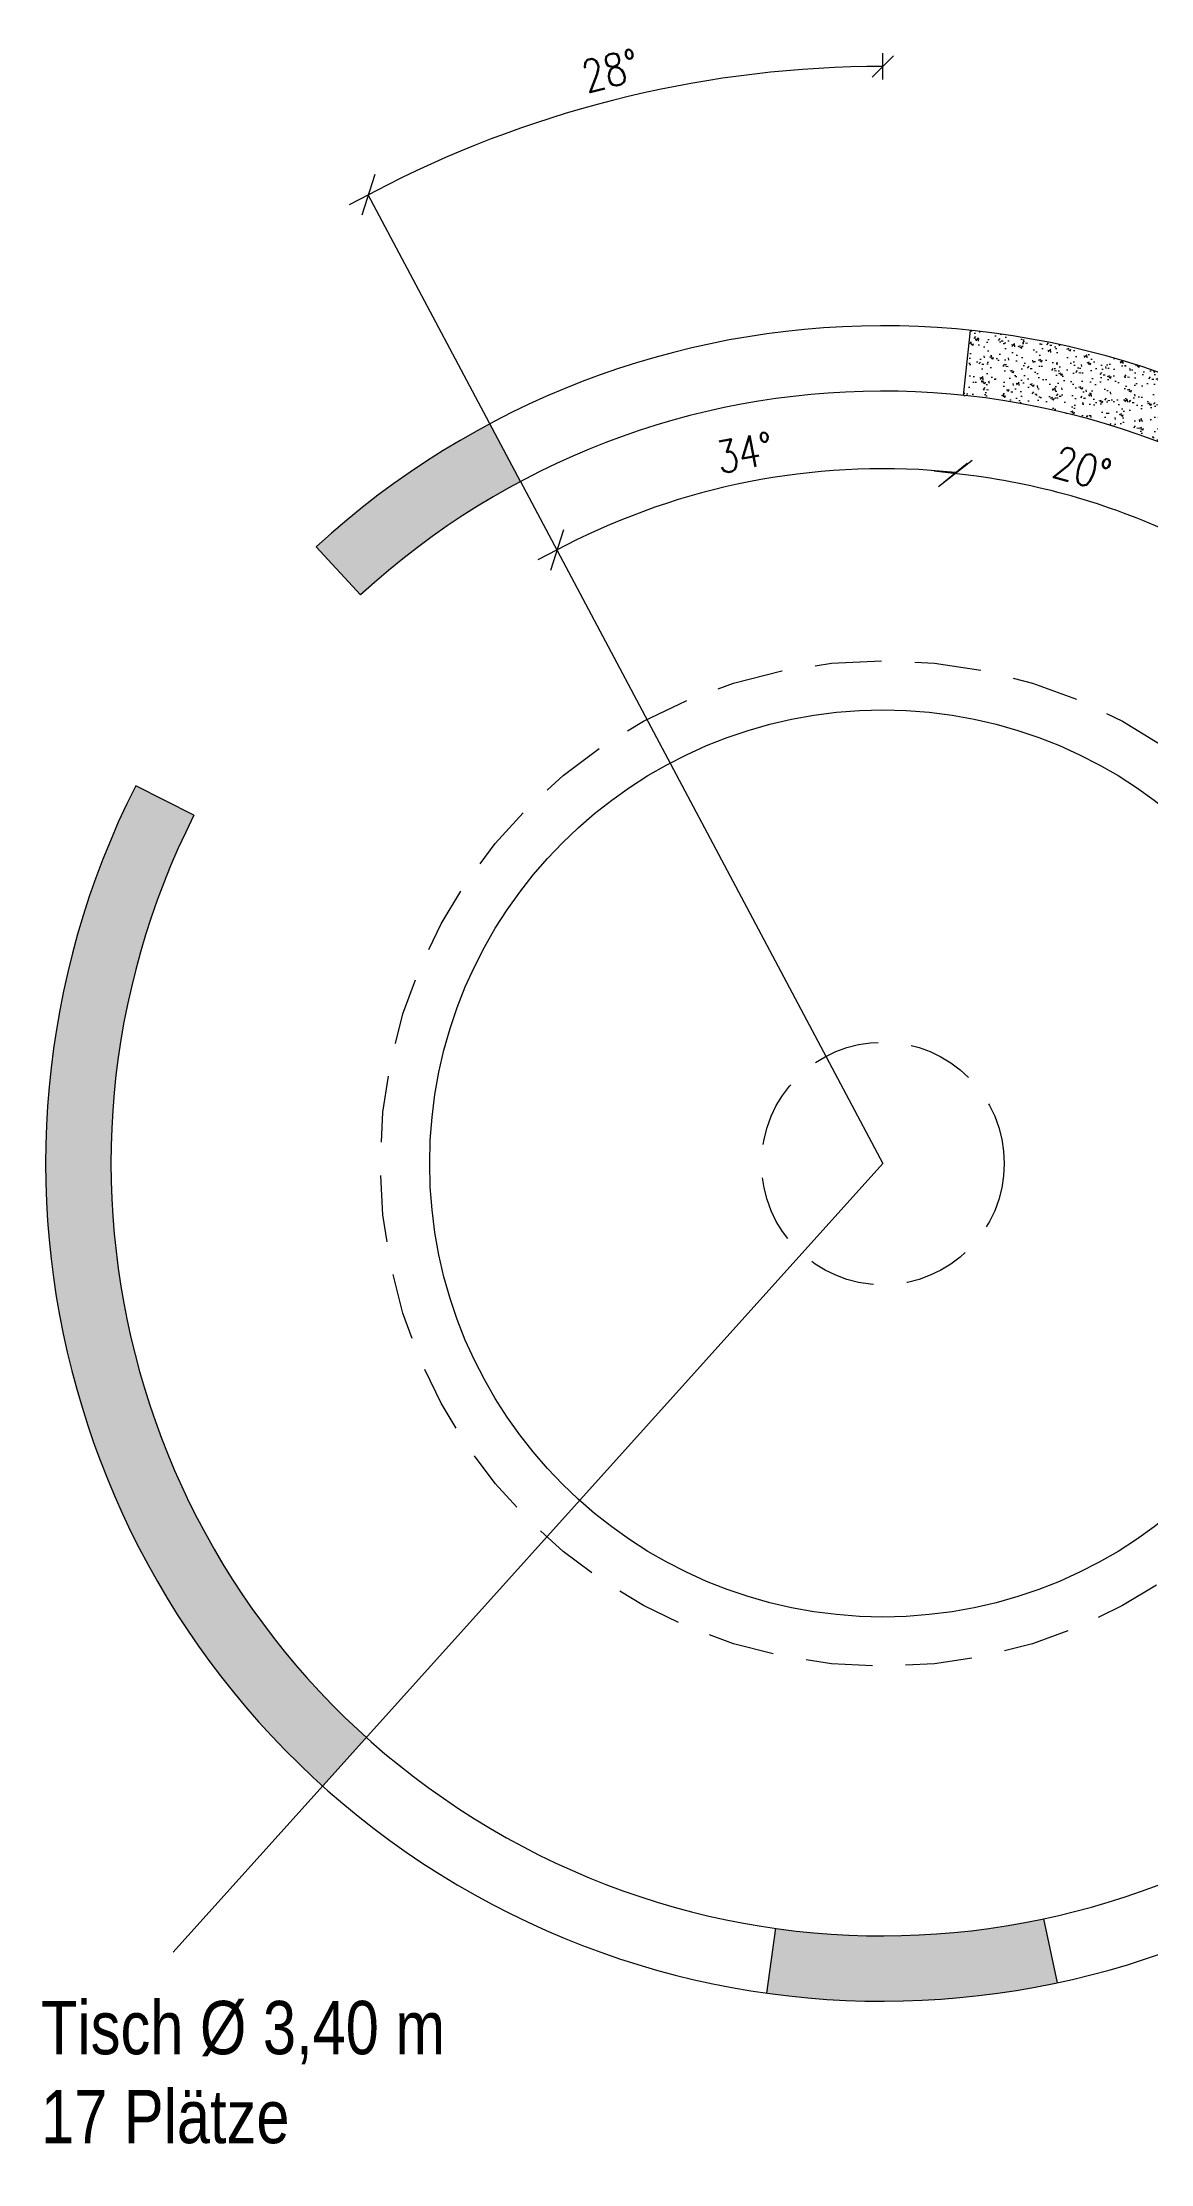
# Model space of a CAD drawing. Header units: metres. Extents: x -3551 to -3426, y -12 to 139.
# Drawn here: x -3508.85 to -3504.7, y 130.94 to 138.89 of the extents above; entities that cross this region are included whole.
import ezdxf

# ---------------------------------------------------------------- set-up
doc = ezdxf.new("R2010")
doc.units = ezdxf.units.M
doc.header["$LTSCALE"] = 0.01
doc.linetypes.add('STRICHLINIE', pattern=[0.75, 0.5, -0.25])
doc.layers.get('0').update_dxf_attribs({"linetype": 'CONTINUOUS'})
doc.layers.add('Konferenzraum', color=7, linetype='CONTINUOUS')
doc.styles.add('SIMPLEX', font='simplex.shx', dxfattribs={"width": 0.8, "height": 0.1})
doc.styles.add('SIMPLEXD', font='SIMPLEXD.shx', dxfattribs={"width": 0.8, "height": 0.12})
doc.dimstyles.new('DIN', dxfattribs={"dimtxt": 0.03, "dimasz": 0.08, "dimexe": 0.05, "dimexo": 0.244839, "dimgap": 0.05, "dimtad": 1, "dimdec": 4, "dimrnd": 0.0025, "dimzin": 0, "dimdsep": 46, "dimtxsty": 'SIMPLEXD', "dimblk": 'DIMCROSS', "dimblk1": 'DIMCROSS', "dimblk2": 'DIMCROSS', "dimsah": 1, "dimcen": 2.5, "dimdle": 0.04, "dimclrd": 252, "dimclre": 252, "dimclrt": 252, "dimadec": 0, "dimazin": 0, "dimtfac": 1, "dimtdec": 4, "dimtix": 1, "dimtmove": 2, "dimatfit": 3, "dimldrblk": 'DIMCROSS', "dimfxl": 0, "dimtvp": 1, "dimtolj": 1, "dimtzin": 0, "dimarcsym": 0})
pattern_1 = [(50, (0, 0), (0.0910923345, -0.0079695428), [0.009525, -0.104775]), (355, (0, 0), (-0.017621413, 0.0955283214), [0.00762, -0.08382]), (100.451, (0.00759, -0.00066), (0.0734712508, 0.087558344), [0.008095, -0.089045]), (46.1842, (0, 0.0254), (0.1355395204, -0.021021164), [0.0142875, -0.1571625]), (96.6356, (0.0113, 0.02365), (0.118702117, 0.123712778), [0.0121425, -0.1335675]), (351.184, (0, 0.0254), (0.118702303, 0.123712559), [0.01143, -0.12573]), (21, (0.0127, 0.01905), (0.0758074399, -0.0511327593), [0.009525, -0.104775]), (326, (0.0127, 0.01905), (0.0309010142, 0.092093983), [0.00762, -0.08382]), (71.4514, (0.01902, 0.01479), (0.1067082454, 0.0409614289), [0.008095, -0.089045]), (37.5, (0, 0), (0.00154430163, 0.04227751944), [0, -0.082804, 0, -0.08509, 0, -0.0841375]), (7.5, (0, 0), (0.03340983126, 0.0500902874), [0, -0.048514, 0, -0.080899, 0, -0.0320675]), (327.5, (-0.02832, 0), (0.06779529758, -0.002864372), [0, -0.03175, 0, -0.09906, 0, -0.131445]), (317.5, (-0.04102, 0), (0.0740645907, 0.0127132455), [0, -0.041275, 0, -0.065786, 0, -0.093345])]

# ---------------------------------------------------------------- blocks, each defined once
blk = doc.blocks.new('_Oblique')
at = {"layer": 'Konferenzraum', "color": 0, "lineweight": -2}
blk.add_line((-0.5, -0.5), (0.5, 0.5), dxfattribs=at)
blk = doc.blocks.new('DIMCROSS')
at = {"color": 0, "linetype": 'ByBlock'}
blk.add_line((-1, 0), (1, 0), dxfattribs=at)
at = {"linetype": 'ByBlock'}
blk.add_line((-0.707107, -0.707107), (0.707107, 0.707107), dxfattribs=at)
blk = doc.blocks.new('*D1380')
at = {"layer": 'Konferenzraum', "color": 1, "lineweight": -2}
for p, q in [((-3505.6999, 138.755), (-3505.6999, 138.8543)), ((-3502.3, 127.7201), (-3501.9409, 127.7201)), ((-3501.9909, 126.1201), (-3501.9909, 127.6401)), ((-3502.57, 126.1601), (-3501.9409, 126.1601))]:
    blk.add_line(p, q, dxfattribs=at)
blk.add_arc((-3505.6999, 134.6924), 4.1119, 90, 116.88525, dxfattribs=at)
at = {"layer": 'Konferenzraum', "color": 1, "lineweight": -2, "xscale": 0.08, "yscale": 0.08, "zscale": 0.08}
for name, p, rotation in [('_Oblique', (-3505.6999, 138.8043), 1.119555247875158e-12), ('DIMCROSS', (-3507.6303, 138.323), 207.4426251900602), ('DIMCROSS', (-3501.9909, 127.7201), 90), ('_Oblique', (-3501.9909, 126.1601), 270)]:
    blk.add_blockref(name, p, dxfattribs=dict(at, rotation=rotation))
at = {"layer": 'Konferenzraum', "color": 3, "char_height": 0.12, "attachment_point": 5, "style": 'SIMPLEXD'}
for s, insert, rotation in [('\\A1;28°', (-3506.7212, 138.7889), 14), ('\\A1;1.56', (-3502.1009, 126.9001), 90)]:
    blk.add_mtext(s, dxfattribs=dict(at, insert=insert, rotation=rotation))
blk = doc.blocks.new('*D1398')
at = {"layer": 'Konferenzraum', "color": 1, "lineweight": -2}
blk.add_arc((-3505.6999, 134.6924), 2.6042, 84, 116.23985, dxfattribs=at)
at = {"layer": 'Konferenzraum', "color": 1, "lineweight": -2, "xscale": 0.08, "yscale": 0.08, "zscale": 0.08}
for name, p, rotation in [('_Oblique', (-3505.4276, 137.2824), 354.0000000000001), ('DIMCROSS', (-3506.9225, 136.9918), 207.1199258656052)]:
    blk.add_blockref(name, p, dxfattribs=dict(at, rotation=rotation))
at = {"layer": 'Konferenzraum', "color": 3, "insert": (-3506.2178, 137.3568), "char_height": 0.12, "attachment_point": 5, "rotation": 11, "style": 'SIMPLEXD'}
blk.add_mtext('\\A1;34°', dxfattribs=at)
blk = doc.blocks.new('*D1399')
at = {"layer": 'Konferenzraum', "color": 1, "lineweight": -2}
blk.add_arc((-3505.6999, 134.6924), 2.5997, 64, 82.23675, dxfattribs=at)
at = {"layer": 'Konferenzraum', "color": 1, "lineweight": -2, "xscale": 0.08, "yscale": 0.08, "zscale": 0.08}
for name, p, rotation in [('DIMCROSS', (-3505.4281, 137.2778), 173.118375319669), ('_Oblique', (-3504.5602, 137.029), 333.9999999999983)]:
    blk.add_blockref(name, p, dxfattribs=dict(at, rotation=rotation))
at = {"layer": 'Konferenzraum', "color": 3, "insert": (-3504.953, 137.2971), "char_height": 0.12, "attachment_point": 5, "rotation": 344, "style": 'SIMPLEXD'}
blk.add_mtext('\\A1;20°', dxfattribs=at)

msp = doc.modelspace()

# ---------------------------------------------------------------- hatches: boundary and pattern name
at = {"layer": 'Konferenzraum'}
h = msp.add_hatch(dxfattribs=at)
h.set_pattern_fill('AR-CONC', color=0, scale=0.0005, style=0)
h.set_pattern_definition(pattern_1)
h.paths.add_polyline_path([(-3505.37164, 137.8152), (-3505.39725, 137.57154, -0.0874887), (-3504.43078, 137.29441), (-3504.32338, 137.51462, 0.0874887)])
h = msp.add_hatch(dxfattribs=at)
h.set_pattern_fill('AR-CONC', color=0, scale=0.0005, style=0)
h.set_pattern_definition(pattern_1)
h.paths.add_polyline_path([(-3502.98054, 136.2624), (-3503.19272, 136.1399, -0.0874887), (-3502.84884, 135.19511), (-3502.60757, 135.23766, 0.0874887)])
h.paths.add_polyline_path([(-3502.83133, 133.41525), (-3503.05515, 133.5149, -0.0874887), (-3503.61737, 132.68137), (-3503.44114, 132.51118, 0.0874887)])
h.paths.add_polyline_path([(-3505.09796, 131.86067, -0.0874887), (-3506.10277, 131.82558), (-3506.13687, 131.58296, 0.0874887), (-3505.04702, 131.62102)])
h.paths.add_polyline_path([(-3508.2839, 135.99769), (-3508.50258, 136.10816, 0.3384813), (-3507.80093, 132.35893), (-3507.637, 132.541, -0.3384813)])
h.paths.add_polyline_path([(-3507.05898, 137.24854), (-3507.174, 137.46486, 0.0637908), (-3507.82525, 137.00375), (-3507.65942, 136.8234, -0.0637908)])

# ---------------------------------------------------------------- linework, layer by layer
at = {"layer": 'Konferenzraum', "color": 0}
for p, q in [((-3507.05898, 137.24854), (-3507.63028, 138.32299)), ((-3505.39725, 137.57154), (-3505.37164, 137.8152)), ((-3507.05898, 137.24854), (-3505.69986, 134.6924)), ((-3507.65942, 136.8234), (-3507.82525, 137.00375)), ((-3508.2839, 135.99769), (-3508.50258, 136.10816)), ((-3505.69986, 134.6924), (-3508.36206, 131.73573)), ((-3505.69986, 134.6924), (-3505.69986, 134.6924)), ((-3505.69986, 134.6924), (-3505.69986, 134.6924)), ((-3505.69986, 134.6924), (-3505.69986, 134.6924)), ((-3505.09796, 131.86067), (-3505.04702, 131.62102)), ((-3506.10277, 131.82558), (-3506.13687, 131.58296))]:
    msp.add_line(p, q, dxfattribs=at)
at = {"layer": 'Konferenzraum', "color": 6, "linetype": 'STRICHLINIE', "ltscale": 50}
for radius in [1.885, 0.455]:
    msp.add_circle((-3505.69986, 134.6924), radius, dxfattribs=at)
at = {"layer": 'Konferenzraum', "color": 3}
msp.add_circle((-3505.69986, 134.6924), 1.7, dxfattribs=at)
at = {"layer": 'Konferenzraum'}
for radius in [3.14, 2.895]:
    msp.add_arc((-3505.69986, 134.6924), radius, 153.2, 132.6, dxfattribs=at)

# ---------------------------------------------------------------- texts
at = {"layer": 'Konferenzraum', "color": 3, "insert": (-3508.85746, 131.5534), "char_height": 0.2, "width": 2.5894, "attachment_point": 1, "style": 'SIMPLEX'}
msp.add_mtext('{\\fArial|b0|i0|c0|p34;\\C7;Tisch \\fArial|b0|i0|c0|p32;Ø 3,40 m\\P17 Plätze}', dxfattribs=at)

# ---------------------------------------------------------------- dimensions: what is measured, and where the dimension line sits
at = {"layer": 'Konferenzraum', "color": 0}
dim = msp.add_linear_dim(base=(-3501.99093, 127.72007), p1=(-3502.81486, 126.16007), p2=(-3502.54486, 127.72007), angle=90, dimstyle='DIN', override={"dimdec": 2, "dimblk1": 'Oblique', "dimclrd": 1, "dimclre": 1, "dimclrt": 3, "dimtdec": 2}, dxfattribs=at)
dim.commit()
dim.dimension.update_dxf_attribs({"geometry": '*D1380', "text_midpoint": (-3502.10093, 126.90007)})
for base, line1, line2, picture, middle in [((-3504.83921, 137.14546), ((-3505.69986, 134.6924), (-3503.91685, 138.34812)), ((-3505.69986, 134.6924), (-3505.3376, 138.13914)), '*D1399', (-3504.95298, 137.29709)), ((-3505.94193, 137.28537), ((-3505.69986, 134.6924), (-3505.3376, 138.13914)), ((-3505.69986, 134.6924), (-3507.63028, 138.32299)), '*D1398', (-3506.21776, 137.35677))]:
    dim = msp.add_angular_dim_2l(base=base, line1=line1, line2=line2, dimstyle='DIN', override={"dimdec": 2, "dimblk1": 'Oblique', "dimclrd": 1, "dimclre": 1, "dimclrt": 3, "dimtdec": 2}, dxfattribs=at)
    dim.commit()
    dim.dimension.update_dxf_attribs({"geometry": picture, "text_midpoint": middle})

doc.saveas('drawing.dxf')
